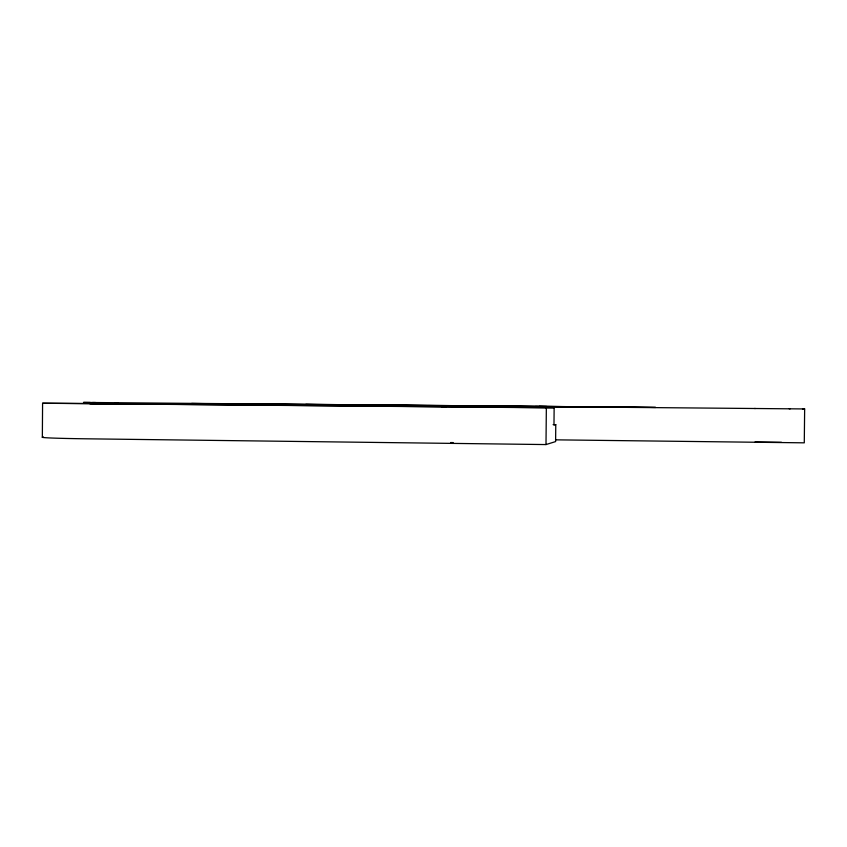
<?xml version="1.0" encoding="UTF-8"?>
<svg xmlns="http://www.w3.org/2000/svg" width="847" height="847" viewBox="0 0 847 847"><rect width="100%" height="100%" fill="white"/><g stroke="black" fill="none" stroke-linecap="round" stroke-linejoin="round"><path stroke-width="1.27" d="M42.35 437.253L42.583 403.236L191.475 404.157M545.997 444.569L546.347 407.767L554.139 407.725L553.98 424.94L555.77 424.654L555.611 441.583L545.997 444.569L88.3 438.831A68.416 1.408 0.3 0 1 43.493 436.999M802.49 408.91L804.65 408.942L804.279 442.833L555.494 439.837M624.652 407.301L633.736 407.238M477.179 407.121L481.075 407.111M441.7 406.804L446.305 406.804M539.243 406.571L547.109 406.592M557.241 406.634L563.795 406.655L539.179 406.422M484.008 406.062L487.152 406.073M513.78 406.316L516.416 406.338M535.431 406.496L546.537 406.539M282.189 404.337L361.955 404.898M380.038 405.004L383.807 405.025M200.485 404.22L205.175 404.252M428.434 405.597L476.766 405.882M191.274 404.199L89.634 403.596L554.139 407.725M200.506 404.252L216.345 404.347L200.337 404.231M90.237 402.484L83.472 402.431L655.663 407.418L305.82 404.358M92.482 402.516L95.637 402.537M114.694 402.706L118.114 402.727M283.639 404.21L191.517 403.532L804.65 408.942M546.347 407.767L42.668 403.246M553.123 424.622L555.77 424.654M755.048 441.975L781.463 442.293M450.572 442.558L453.198 442.589M789.235 408.794L790.198 408.815M754.539 408.487L755.397 408.508"/></g></svg>
